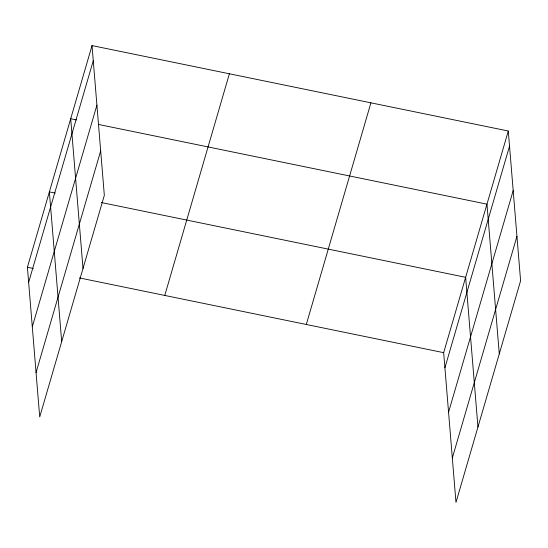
<?xml version="1.0" encoding="UTF-8"?>
<svg xmlns="http://www.w3.org/2000/svg" width="548" height="548" viewBox="0 0 548 548"><rect width="100%" height="100%" fill="white"/><g stroke="black" fill="none" stroke-linecap="round" stroke-linejoin="round"><path stroke-width="0.82" d="M92.023 45.594L104.332 195.328L39.709 416.98L27.4 267.246L92.023 45.594L508.291 131.02L520.6 280.754L455.977 502.406L443.668 352.672L508.291 131.02M28.64 282.364L93.263 60.712M32.298 326.786L96.914 105.134M36.058 372.558L100.681 150.906M164.77 295.434L229.386 73.781M306.298 324.478L370.921 102.825M444.914 367.783L509.53 146.131M448.565 412.212L513.181 190.56M452.326 457.984L516.949 236.332M76.556 119.944L70.699 118.738L83.008 268.479M98.339 124.41L486.966 204.164L499.276 353.898M55.232 193.088L49.368 191.882L61.684 341.623M101.305 202.541L465.642 277.309L477.952 427.043M27.4 267.246L33.264 268.452M79.33 277.905L443.668 352.672"/></g></svg>
